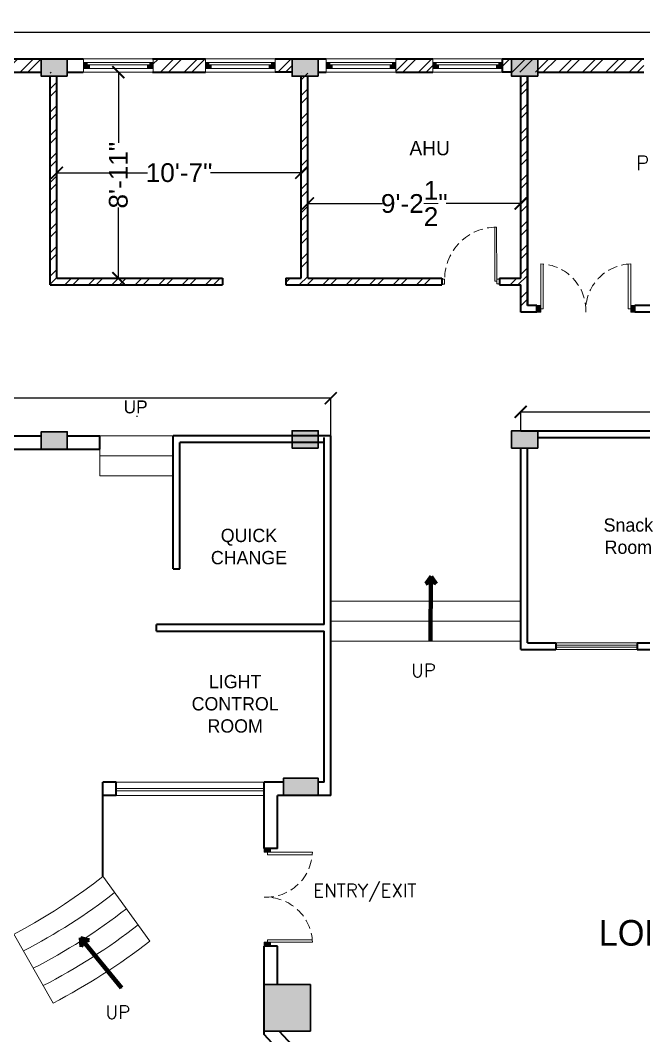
# Model space of a CAD drawing. Header units: inches. Extents: x 845 to 17085, y 908 to 10810.
# Drawn here: x 2857 to 3181, y 3383 to 3911 of the extents above; entities that cross this region are included whole.
import ezdxf

# ---------------------------------------------------------------- set-up
doc = ezdxf.new("R2010")
doc.units = ezdxf.units.IN
doc.header["$LTSCALE"] = 15
doc.header["$MEASUREMENT"] = 0
for name, pattern in [('ACAD_ISO04W100', [30.5, 24, -3, 0.5, -3]), ('CONTINUA', [0]), ('DASHED2', [0.375, 0.25, -0.125])]:
    doc.linetypes.add(name, pattern=pattern)
for name, color, linetype, lineweight in [('.15', 4, 'Continuous', 15), ('c1', 21, 'Continuous', 30), ('FURN', 43, 'Continuous', 18), ('FURN 2', 34, 'Continuous', 15), ('FURNITURE', 175, 'Continuous', 80), ('GRID', 8, 'ACAD_ISO04W100', 5), ('HATCH', 251, 'Continuous', 5), ('humans', 7, 'Continuous', 15), ('PDF_Layer1', 1, 'Continuous', 18), ('wall 1', 1, 'Continuous', 35), ('WIND & DOOR', 160, 'Continuous', 9), ('window and door', 170, 'Continuous', 9)]:
    doc.layers.add(name, color=color, linetype=linetype, lineweight=lineweight)
doc.layers.add('door and window', color=7, linetype='Continuous', lineweight=25, true_color=0x0609c1)
for name, color, linetype in [('MEUBLE', 55, 'Continuous'), ('TEX', 133, 'Continuous'), ('Text', 255, 'Continuous')]:
    doc.layers.add(name, color=color, linetype=linetype)
doc.styles.add('ROMANS', font='ROMANS')
doc.styles.get("Standard").update_dxf_attribs({"font": 'arial.ttf'})
doc.dimstyles.get("Standard").update_dxf_attribs({"dimtxt": 9.75, "dimasz": 6.25, "dimexe": 0.18, "dimexo": 0.0625, "dimgap": 0.09, "dimtad": 0, "dimdec": 1, "dimzin": 0, "dimdsep": 46, "dimlunit": 4, "dimtxsty": 'Standard', "dimblk": 'ARCHTICK', "dimcen": 0.09, "dimadec": 0, "dimazin": 0, "dimtfac": 1, "dimtdec": 1, "dimtofl": 0, "dimtmove": 0, "dimatfit": 3, "dimldrblk": 'ARCHTICK', "dimfxl": 1, "dimtolj": 1, "dimtzin": 0, "dimlwd": 25, "dimarcsym": 0})

# ---------------------------------------------------------------- blocks, each defined once
blk = doc.blocks.new('_ArchTick')
at = {"layer": 'GRID', "color": 0, "const_width": 0.15}
blk.add_lwpolyline([(-0.5, -0.5), (0.5, 0.5)], dxfattribs=at)
blk = doc.blocks.new('*D118')
at = {"layer": 'Defpoints', "color": 0, "linetype": 'ByBlock', "lineweight": 30, "transparency": 16777216}
for p in [(3342.56, 3905.07), (2118.63, 3891.44), (3342.56, 3891.44)]:
    blk.add_point(p, dxfattribs=at)
at = {"layer": 'humans', "color": 0, "linetype": 'ByBlock', "lineweight": -2, "transparency": 16777216}
for p, q in [((2118.63, 3891.5), (2118.63, 3905.25)), ((3342.56, 3891.5), (3342.56, 3905.25))]:
    blk.add_line(p, q, dxfattribs=at)
at = {"layer": 'humans', "color": 0, "linetype": 'Continuous', "lineweight": 25, "transparency": 16777216}
for p, q in [((2118.63, 3905.07), (2718.9, 3905.07)), ((3342.56, 3905.07), (2742.29, 3905.07))]:
    blk.add_line(p, q, dxfattribs=at)
at = {"layer": 'humans', "color": 0, "linetype": 'ByBlock', "lineweight": 25, "transparency": 16777216, "xscale": 6.25, "yscale": 6.25, "zscale": 6.25, "rotation": 180}
blk.add_blockref('_ArchTick', (2118.63, 3905.07), dxfattribs=at)
at = {"layer": 'humans', "color": 0, "linetype": 'ByBlock', "lineweight": 25, "transparency": 16777216, "xscale": 6.25, "yscale": 6.25, "zscale": 6.25}
blk.add_blockref('_ArchTick', (3342.56, 3905.07), dxfattribs=at)
at = {"layer": 'humans', "color": 0, "linetype": 'ByBlock', "transparency": 16777216, "insert": (2730.6, 3905.07), "char_height": 9.75, "attachment_point": 5}
blk.add_mtext("\\A1;102'", dxfattribs=at)
blk = doc.blocks.new('*D123')
at = {"layer": 'Defpoints', "color": 0, "linetype": 'ByBlock', "lineweight": 30, "transparency": 16777216}
for p in [(3018.45, 3714.93), (2420.3, 3695.32), (3018.45, 3695.32)]:
    blk.add_point(p, dxfattribs=at)
at = {"layer": 'humans', "color": 0, "linetype": 'ByBlock', "lineweight": -2, "transparency": 16777216}
for p, q in [((2420.3, 3695.38), (2420.3, 3715.11)), ((3018.45, 3695.38), (3018.45, 3715.11))]:
    blk.add_line(p, q, dxfattribs=at)
at = {"layer": 'humans', "color": 0, "linetype": 'Continuous', "lineweight": 25, "transparency": 16777216}
for p, q in [((2420.3, 3714.93), (2698.55, 3714.93)), ((3018.45, 3714.93), (2740.2, 3714.93))]:
    blk.add_line(p, q, dxfattribs=at)
at = {"layer": 'humans', "color": 0, "linetype": 'ByBlock', "lineweight": 25, "transparency": 16777216, "xscale": 6.25, "yscale": 6.25, "zscale": 6.25, "rotation": 180}
blk.add_blockref('_ArchTick', (2420.3, 3714.93), dxfattribs=at)
at = {"layer": 'humans', "color": 0, "linetype": 'ByBlock', "lineweight": 25, "transparency": 16777216, "xscale": 6.25, "yscale": 6.25, "zscale": 6.25}
blk.add_blockref('_ArchTick', (3018.45, 3714.93), dxfattribs=at)
at = {"layer": 'humans', "color": 0, "linetype": 'ByBlock', "transparency": 16777216, "insert": (2719.38, 3714.93), "char_height": 9.75, "attachment_point": 5}
blk.add_mtext('\\A1;49\'-10"', dxfattribs=at)
blk = doc.blocks.new('*D124')
at = {"layer": 'Defpoints', "color": 0, "linetype": 'ByBlock', "lineweight": 30, "transparency": 16777216}
for p in [(2876.02, 3846.82), (3003.05, 3846.82), (3003.05, 3832.17)]:
    blk.add_point(p, dxfattribs=at)
at = {"layer": 'humans', "color": 0, "linetype": 'ByBlock', "lineweight": -2, "transparency": 16777216}
for p, q in [((2876.02, 3846.76), (2876.02, 3831.99)), ((3003.05, 3846.76), (3003.05, 3831.99))]:
    blk.add_line(p, q, dxfattribs=at)
at = {"layer": 'humans', "color": 0, "linetype": 'Continuous', "lineweight": 25, "transparency": 16777216}
for p, q in [((2876.02, 3832.17), (2923.15, 3832.17)), ((3003.05, 3832.17), (2955.91, 3832.17))]:
    blk.add_line(p, q, dxfattribs=at)
at = {"layer": 'humans', "color": 0, "linetype": 'ByBlock', "lineweight": 25, "transparency": 16777216, "xscale": 6.25, "yscale": 6.25, "zscale": 6.25, "rotation": 180}
blk.add_blockref('_ArchTick', (2876.02, 3832.17), dxfattribs=at)
at = {"layer": 'humans', "color": 0, "linetype": 'ByBlock', "lineweight": 25, "transparency": 16777216, "xscale": 6.25, "yscale": 6.25, "zscale": 6.25}
blk.add_blockref('_ArchTick', (3003.05, 3832.17), dxfattribs=at)
at = {"layer": 'humans', "color": 0, "linetype": 'ByBlock', "transparency": 16777216, "insert": (2939.53, 3832.17), "char_height": 9.75, "attachment_point": 5}
blk.add_mtext('\\A1;10\'-7"', dxfattribs=at)
blk = doc.blocks.new('*D125')
at = {"layer": 'Defpoints', "color": 0, "linetype": 'ByBlock', "lineweight": 30, "transparency": 16777216}
for p in [(3006.52, 3829.84), (3117.2, 3829.84), (3117.2, 3816.2)]:
    blk.add_point(p, dxfattribs=at)
at = {"layer": 'humans', "color": 0, "linetype": 'ByBlock', "lineweight": -2, "transparency": 16777216}
for p, q in [((3006.52, 3829.78), (3006.51, 3816.03)), ((3117.2, 3829.77), (3117.2, 3816.02))]:
    blk.add_line(p, q, dxfattribs=at)
at = {"layer": 'humans', "color": 0, "linetype": 'Continuous', "lineweight": 25, "transparency": 16777216}
for p, q in [((3006.51, 3816.21), (3045.26, 3816.2)), ((3117.2, 3816.2), (3078.46, 3816.2))]:
    blk.add_line(p, q, dxfattribs=at)
at = {"layer": 'humans', "color": 0, "linetype": 'ByBlock', "lineweight": 25, "transparency": 16777216, "xscale": 6.25, "yscale": 6.25, "zscale": 6.25}
for p, rotation in [((3006.51, 3816.21), 179.9970350144313), ((3117.2, 3816.2), 359.9970350144313)]:
    blk.add_blockref('_ArchTick', p, dxfattribs=dict(at, rotation=rotation))
at = {"layer": 'humans', "color": 0, "linetype": 'ByBlock', "transparency": 16777216, "insert": (3061.86, 3816.2), "char_height": 9.75, "attachment_point": 5, "rotation": 359.997}
blk.add_mtext('\\A1;9\'-2{\\H1x;\\S1/2;}"', dxfattribs=at)
blk = doc.blocks.new('*D127')
at = {"layer": 'Defpoints', "color": 0, "linetype": 'ByBlock', "lineweight": 30, "transparency": 16777216}
for p in [(2907.98, 3884.5), (2907.98, 3777.29), (2907.98, 3777.29)]:
    blk.add_point(p, dxfattribs=at)
at = {"layer": 'humans', "color": 0, "linetype": 'Continuous', "lineweight": 25, "transparency": 16777216}
for p, q in [((2907.98, 3884.5), (2907.98, 3847.74)), ((2907.98, 3777.29), (2907.98, 3814.05))]:
    blk.add_line(p, q, dxfattribs=at)
at = {"layer": 'humans', "color": 0, "linetype": 'ByBlock', "lineweight": -2, "transparency": 16777216}
for p, q in [((2908.04, 3884.5), (2908.16, 3884.5)), ((2908.04, 3777.29), (2908.16, 3777.29))]:
    blk.add_line(p, q, dxfattribs=at)
at = {"layer": 'humans', "color": 0, "linetype": 'ByBlock', "lineweight": 25, "transparency": 16777216, "xscale": 6.25, "yscale": 6.25, "zscale": 6.25}
for p, rotation in [((2907.98, 3884.5), 90), ((2907.98, 3777.29), 270)]:
    blk.add_blockref('_ArchTick', p, dxfattribs=dict(at, rotation=rotation))
at = {"layer": 'humans', "color": 0, "linetype": 'ByBlock', "transparency": 16777216, "insert": (2907.98, 3830.9), "char_height": 9.75, "attachment_point": 5, "rotation": 90}
blk.add_mtext('\\A1;8\'-11"', dxfattribs=at)
blk = doc.blocks.new('*D128')
at = {"layer": 'Defpoints', "color": 0, "linetype": 'ByBlock', "lineweight": 30, "transparency": 16777216}
for p in [(3335.76, 3707.84), (3117.2, 3697.98), (3335.76, 3697.98)]:
    blk.add_point(p, dxfattribs=at)
at = {"layer": 'humans', "color": 0, "linetype": 'ByBlock', "lineweight": -2, "transparency": 16777216}
for p, q in [((3117.2, 3698.04), (3117.2, 3708.02)), ((3335.76, 3698.04), (3335.76, 3708.02))]:
    blk.add_line(p, q, dxfattribs=at)
at = {"layer": 'humans', "color": 0, "linetype": 'Continuous', "lineweight": 25, "transparency": 16777216}
for p, q in [((3117.2, 3707.84), (3206.55, 3707.84)), ((3335.76, 3707.84), (3246.42, 3707.84))]:
    blk.add_line(p, q, dxfattribs=at)
at = {"layer": 'humans', "color": 0, "linetype": 'ByBlock', "lineweight": 25, "transparency": 16777216, "xscale": 6.25, "yscale": 6.25, "zscale": 6.25, "rotation": 180}
blk.add_blockref('_ArchTick', (3117.2, 3707.84), dxfattribs=at)
at = {"layer": 'humans', "color": 0, "linetype": 'ByBlock', "lineweight": 25, "transparency": 16777216, "xscale": 6.25, "yscale": 6.25, "zscale": 6.25}
blk.add_blockref('_ArchTick', (3335.76, 3707.84), dxfattribs=at)
at = {"layer": 'humans', "color": 0, "linetype": 'ByBlock', "transparency": 16777216, "insert": (3226.48, 3707.84), "char_height": 9.75, "attachment_point": 5}
blk.add_mtext('\\A1;18\'-2{\\H1x;\\S1/2;}"', dxfattribs=at)
blk = doc.blocks.new('ARROW')
at = {"layer": 'FURNITURE'}
h = blk.add_hatch(color=4, dxfattribs=at)
h.dxf.hatch_style = 1
h.paths.add_polyline_path([(3172.813, 3642.279), (3172.7, 3642.199), (3172.768, 3642.199)])
h.paths.add_polyline_path([(3172.768, 3642.199), (3172.7, 3642.199), (3172.813, 3642.119)])
at = {"color": 4}
blk.add_line((3173.701, 3642.202), (3173.701, 3642.196), dxfattribs=at)
at = {"layer": 'FURNITURE', "color": 4}
for p, q in [((3172.7, 3642.199), (3172.813, 3642.279)), ((3172.813, 3642.279), (3172.768, 3642.199)), ((3173.701, 3642.202), (3172.7, 3642.202)), ((3173.701, 3642.199), (3172.7, 3642.199)), ((3172.7, 3642.199), (3172.813, 3642.119)), ((3173.701, 3642.196), (3172.7, 3642.196)), ((3172.813, 3642.119), (3172.768, 3642.199))]:
    blk.add_line(p, q, dxfattribs=at)

msp = doc.modelspace()

# ---------------------------------------------------------------- hatches: boundary and pattern name
at = {"layer": 'HATCH'}
h = msp.add_hatch(dxfattribs=at)
h.set_pattern_fill('ANSI32', color=256, scale=0.904682)
h.set_pattern_definition([(45, (-97695.34, -40951.402), (-6.0932045, 6.0932045), []), (45, (-97691.278, -40951.402), (-6.0932045, 6.0932045), [])])
h.paths.add_polyline_path([(2998.32, 3891.44), (2989.48, 3891.44), (2989.48, 3884.5), (3003.05, 3884.5), (3003.05, 3777.29), (2995.14, 3777.29), (2995.14, 3773.83), (3073.16, 3773.83), (3073.16, 3777.29), (3006.52, 3777.29), (3006.52, 3884.5), (2998.32, 3884.5)])
h.paths.add_polyline_path([(3071.44, 3891.44), (3052.28, 3891.44), (3052.28, 3884.5), (3071.44, 3884.5)], flags=17)
h.paths.add_polyline_path([(3181.18, 3891.44), (3107.63, 3891.44), (3107.63, 3884.5), (3117.2, 3884.5), (3117.2, 3777.28), (3106.24, 3777.29), (3106.24, 3773.81), (3117.2, 3773.81), (3117.2, 3759.65), (3120.67, 3759.65), (3120.67, 3884.5), (3141.48, 3884.5), (3181.18, 3884.5)])
h.paths.add_polyline_path([(2953.3, 3891.44), (2925.77, 3891.44), (2925.77, 3884.5), (2953.3, 3884.5)])
h.paths.add_polyline_path([(2867.82, 3891.44), (2844.58, 3891.44), (2844.58, 3884.5), (2872.55, 3884.5), (2872.55, 3773.83), (2962.05, 3773.83), (2962.05, 3777.29), (2876.02, 3777.29), (2876.02, 3884.5), (2867.82, 3884.5)])
h = msp.add_hatch(color=256, dxfattribs=at)
h.dxf.hatch_style = 1
h.paths.add_polyline_path([(2881.39, 3891.44), (2881.39, 3882.39), (2867.82, 3882.39), (2867.82, 3891.44)])
h = msp.add_hatch(color=256, dxfattribs=at)
h.dxf.hatch_style = 1
h.paths.add_polyline_path([(3011.89, 3891.44), (3011.89, 3882.39), (2998.32, 3882.39), (2998.32, 3891.44)])
h = msp.add_hatch(color=256, dxfattribs=at)
h.dxf.hatch_style = 1
h.paths.add_polyline_path([(3126.05, 3891.44), (3126.05, 3882.39), (3112.48, 3882.39), (3112.48, 3891.44)])
h = msp.add_hatch(color=256, dxfattribs=at)
h.dxf.hatch_style = 1
h.paths.add_polyline_path([(2881.39, 3697.43), (2881.39, 3688.38), (2867.82, 3688.38), (2867.82, 3697.43)])
h = msp.add_hatch(color=256, dxfattribs=at)
h.dxf.hatch_style = 1
h.paths.add_polyline_path([(3011.89, 3697.98), (3011.89, 3688.93), (2998.32, 3688.93), (2998.32, 3697.98)])
h = msp.add_hatch(color=256, dxfattribs=at)
h.dxf.hatch_style = 1
h.paths.add_polyline_path([(3126.05, 3697.98), (3126.05, 3688.93), (3112.48, 3688.93), (3112.48, 3697.98)])
h = msp.add_hatch(color=256, dxfattribs=at)
h.dxf.hatch_style = 1
h.paths.add_polyline_path([(3011.89, 3517.26), (3011.89, 3508.22), (2993.79, 3508.22), (2993.79, 3517.26)])
at = {"layer": 'HATCH', "lineweight": 0, "true_color": 0x000000}
h = msp.add_hatch(dxfattribs=at)
h.set_pattern_fill('ANSI31', color=18, scale=0.120624, angle=90)
h.set_pattern_definition([(135, (1757483.06715, 79914.7256), (-0.27080908924, -0.27080908924), [])])
h.paths.add_polyline_path([(2983.77, 3431.9), (2984.11, 3431.9), (2987.16, 3431.9), (2987.16, 3429.85), (2983.77, 3429.85)])
h.paths.add_polyline_path([(2983.77, 3480.81), (2987.16, 3480.81), (2987.16, 3478.76), (2986.82, 3478.76), (2983.77, 3478.76)])
at = {"layer": 'HATCH'}
h = msp.add_hatch(color=256, dxfattribs=at)
h.dxf.hatch_style = 1
h.paths.add_polyline_path([(3007.89, 3409.87), (2983.77, 3409.87), (2983.77, 3385.74), (3007.89, 3385.74)])
at = {"layer": 'window and door', "linetype": 'ByBlock', "true_color": 0x000000}
h = msp.add_hatch(dxfattribs=at)
h.set_pattern_fill('ANSI31', color=18, scale=0.120624, angle=180)
h.set_pattern_definition([(225, (-73040.21957, 1758125.51668), (0.27080908924, -0.27080908924), [])])
h.paths.add_polyline_path([(3174.48, 3759.65), (3174.48, 3759.99), (3174.48, 3763.05), (3176.52, 3763.05), (3176.52, 3759.65)])
h.paths.add_polyline_path([(3125.57, 3759.65), (3125.57, 3763.05), (3127.62, 3763.05), (3127.62, 3762.71), (3127.62, 3759.65)])

# ---------------------------------------------------------------- linework, layer by layer
at = {"layer": '.15', "lineweight": 15}
for p, q in [((2889.89, 3891.44), (2926.08, 3891.44)), ((2953.3, 3891.44), (2989.48, 3891.44)), ((3016.09, 3891.44), (3052.28, 3891.44)), ((3071.44, 3891.44), (3107.63, 3891.44)), ((2889.89, 3884.5), (2926.08, 3884.5)), ((2953.3, 3884.5), (2989.48, 3884.5)), ((3016.09, 3884.5), (3052.28, 3884.5)), ((3071.44, 3884.5), (3107.63, 3884.5)), ((3177.71, 3587.74), (3135.5, 3587.74)), ((3177.71, 3584.27), (3135.5, 3584.27))]:
    msp.add_line(p, q, dxfattribs=at)
at = {"color": 4}
msp.add_line((2917.47, 3705.49), (2917.87, 3705.49), dxfattribs=at)
at = {"layer": 'c1'}
for points in [[(2881.39, 3882.39), (2881.39, 3891.44), (2867.82, 3891.44), (2867.82, 3882.39)], [(3011.89, 3882.39), (3011.89, 3891.44), (2998.32, 3891.44), (2998.32, 3882.39)], [(3126.05, 3882.39), (3126.05, 3891.44), (3112.48, 3891.44), (3112.48, 3882.39)], [(2881.39, 3688.38), (2881.39, 3697.43), (2867.82, 3697.43), (2867.82, 3688.38)], [(3011.89, 3688.93), (3011.89, 3697.98), (2998.32, 3697.98), (2998.32, 3688.93)], [(3126.05, 3688.93), (3126.05, 3697.98), (3112.48, 3697.98), (3112.48, 3688.93)], [(3011.89, 3508.22), (3011.89, 3517.26), (2993.79, 3517.26), (2993.79, 3508.22)], [(2983.77, 3409.87), (3007.89, 3409.87), (3007.89, 3385.74), (2983.77, 3385.74)]]:
    msp.add_lwpolyline(points, close=True, dxfattribs=at)
at = {"layer": 'door and window', "color": 18, "lineweight": 0, "true_color": 0x000000}
for p, q in [((3103.74, 3775.83), (3103.69, 3803.88)), ((3104.73, 3776.84), (3104.69, 3803.9)), ((3103.74, 3775.83), (3104.73, 3775.83))]:
    msp.add_line(p, q, dxfattribs=at)
msp.add_lwpolyline([(3104.73, 3776.84), (3106.24, 3776.84), (3106.24, 3774.33), (3104.73, 3774.33)], close=True, dxfattribs=at)
at = {"layer": 'FURN'}
for p, q in [((3117.2, 3609.27), (3018.53, 3609.27)), ((3117.2, 3598.87), (3018.53, 3598.87)), ((3117.2, 3588.46), (3018.53, 3588.46)), ((2924.35, 3432.48), (2899.94, 3466.21)), ((2874.02, 3400.3), (2853.44, 3436.52))]:
    msp.add_line(p, q, dxfattribs=at)
for radius, start, end in [(297.03, 297.1328, 308.011), (307.44, 297.2165, 307.9395), (317.84, 297.2947, 307.8726), (328.25, 297.368, 307.8101)]:
    msp.add_arc((2723.12, 3691.81), radius, start, end, dxfattribs=at)
at = {"layer": 'FURN 2'}
for p, q in [((2898.37, 3695.32), (2936.52, 3695.32)), ((2898.37, 3674.51), (2898.37, 3688.38)), ((2898.37, 3684.91), (2936.52, 3684.91)), ((2898.37, 3674.51), (2936.52, 3674.51)), ((2898.37, 3674.51), (2936.52, 3674.51)), ((3121.01, 3667.17), (3121.01, 3647.97)), ((3121.01, 3633.88), (3121.01, 3614.68)), ((2983.77, 3515.15), (2906.87, 3515.15)), ((2983.77, 3511.91), (2906.87, 3511.91)), ((2983.77, 3510.74), (2906.87, 3510.74)), ((2983.77, 3508.22), (2906.87, 3508.22))]:
    msp.add_line(p, q, dxfattribs=at)
msp.add_arc((2721.51, 3690.53), 286.63, 231.7915, 308.4984, dxfattribs=at)
at = {"layer": 'HATCH', "lineweight": 0}
for p, q in [((2889.89, 3889.06), (2890.3, 3889.48)), ((2889.89, 3888.4), (2890.96, 3889.48)), ((2889.89, 3887.74), (2891.63, 3889.48)), ((2889.89, 3887.08), (2891.7, 3888.89)), ((2889.93, 3886.46), (2891.74, 3888.27)), ((2890.6, 3886.46), (2892.41, 3888.27)), ((2891.26, 3886.46), (2892.9, 3888.11)), ((2891.92, 3886.46), (2892.9, 3887.44)), ((2924.71, 3886.46), (2923.06, 3888.11)), ((2924.04, 3886.46), (2923.06, 3887.44)), ((2925.37, 3886.46), (2923.56, 3888.27)), ((2926.03, 3886.46), (2924.22, 3888.27)), ((2926.08, 3887.08), (2924.27, 3888.89)), ((2926.08, 3887.74), (2924.34, 3889.48)), ((2926.08, 3888.4), (2925, 3889.48)), ((2926.08, 3889.06), (2925.66, 3889.48)), ((2953.3, 3889.06), (2953.71, 3889.48)), ((2953.3, 3888.4), (2954.37, 3889.48)), ((2953.3, 3887.74), (2955.03, 3889.48)), ((2953.3, 3887.08), (2955.1, 3888.89)), ((2953.34, 3886.46), (2955.15, 3888.27)), ((2954, 3886.46), (2955.81, 3888.27)), ((2954.66, 3886.46), (2956.31, 3888.11)), ((2955.33, 3886.46), (2956.31, 3887.44)), ((2988.11, 3886.46), (2986.47, 3888.11)), ((2987.45, 3886.46), (2986.47, 3887.44)), ((2988.77, 3886.46), (2986.97, 3888.27)), ((2989.44, 3886.46), (2987.63, 3888.27)), ((2989.48, 3887.08), (2987.67, 3888.89)), ((2989.48, 3887.74), (2987.74, 3889.48)), ((2989.48, 3888.4), (2988.41, 3889.48)), ((2989.48, 3889.06), (2989.07, 3889.48)), ((3016.09, 3889.06), (3016.51, 3889.48)), ((3016.09, 3888.4), (3017.17, 3889.48)), ((3016.09, 3887.74), (3017.83, 3889.48)), ((3016.09, 3887.08), (3017.9, 3888.89)), ((3016.14, 3886.46), (3017.95, 3888.27)), ((3016.8, 3886.46), (3018.61, 3888.27)), ((3017.46, 3886.46), (3019.11, 3888.11)), ((3018.13, 3886.46), (3019.11, 3887.44)), ((3050.91, 3886.46), (3049.27, 3888.11)), ((3050.25, 3886.46), (3049.27, 3887.44)), ((3051.57, 3886.46), (3049.76, 3888.27)), ((3052.24, 3886.46), (3050.43, 3888.27)), ((3052.28, 3887.08), (3050.47, 3888.89)), ((3052.28, 3887.74), (3050.54, 3889.48)), ((3052.28, 3888.4), (3051.21, 3889.48)), ((3052.28, 3889.06), (3051.87, 3889.48)), ((3071.44, 3889.06), (3071.85, 3889.48)), ((3071.44, 3888.4), (3072.51, 3889.48)), ((3071.44, 3887.74), (3073.18, 3889.48)), ((3071.44, 3887.08), (3073.25, 3888.89)), ((3071.48, 3886.46), (3073.29, 3888.27)), ((3072.15, 3886.46), (3073.96, 3888.27)), ((3072.81, 3886.46), (3074.45, 3888.11)), ((3073.47, 3886.46), (3074.45, 3887.44)), ((3106.26, 3886.46), (3104.61, 3888.11)), ((3105.59, 3886.46), (3104.61, 3887.44)), ((3106.92, 3886.46), (3105.11, 3888.27)), ((3107.58, 3886.46), (3105.77, 3888.27)), ((3107.63, 3887.08), (3105.82, 3888.89)), ((3107.63, 3887.74), (3105.89, 3889.48)), ((3107.63, 3888.4), (3106.55, 3889.48)), ((3107.63, 3889.06), (3107.21, 3889.48)), ((2892.58, 3886.46), (2892.9, 3886.78)), ((2923.38, 3886.46), (2923.06, 3886.78)), ((2955.99, 3886.46), (2956.31, 3886.78)), ((2986.79, 3886.46), (2986.47, 3886.78)), ((3018.79, 3886.46), (3019.11, 3886.78)), ((3049.59, 3886.46), (3049.27, 3886.78)), ((3074.13, 3886.46), (3074.45, 3886.78)), ((3104.93, 3886.46), (3104.61, 3886.78))]:
    msp.add_line(p, q, dxfattribs=at)
at = {"layer": 'MEUBLE', "linetype": 'Continuous', "lineweight": 0}
msp.add_line((3126.05, 3884.5), (3141.48, 3884.5), dxfattribs=at)
at = {"layer": 'PDF_Layer1', "lineweight": 18}
for p, q in [((2889.89, 3891.44), (2889.89, 3884.5)), ((2926.08, 3891.44), (2926.08, 3884.5)), ((2953.3, 3891.44), (2953.3, 3884.5)), ((2989.48, 3891.44), (2989.48, 3884.5)), ((3016.09, 3891.44), (3016.09, 3884.5)), ((3052.28, 3891.44), (3052.28, 3884.5)), ((3071.44, 3891.44), (3071.44, 3884.5))]:
    msp.add_line(p, q, dxfattribs=at)
at = {"layer": 'wall 1', "ltscale": 1.5}
for p, q in [((2844.58, 3891.44), (2889.58, 3891.44)), ((2925.77, 3891.44), (2953.3, 3891.44)), ((2989.48, 3891.44), (3016.09, 3891.44)), ((3052.28, 3891.44), (3071.44, 3891.44)), ((3107.63, 3891.44), (3181.18, 3891.44)), ((3107.63, 3891.44), (3107.63, 3884.5)), ((2844.58, 3884.5), (2867.82, 3884.5)), ((2872.55, 3773.83), (2872.55, 3882.39)), ((2876.02, 3777.29), (2876.02, 3882.39)), ((2881.39, 3884.5), (2889.58, 3884.5)), ((2925.77, 3884.5), (2953.3, 3884.5)), ((2998.32, 3884.5), (2989.48, 3884.5)), ((3003.05, 3777.29), (3003.05, 3882.39)), ((3006.52, 3777.29), (3006.52, 3882.39)), ((3011.89, 3884.5), (3016.09, 3884.5)), ((3052.28, 3884.5), (3071.44, 3884.5)), ((3112.48, 3884.5), (3107.63, 3884.5)), ((3117.2, 3777.28), (3117.2, 3882.39)), ((3120.67, 3763.12), (3120.67, 3882.39)), ((3120.67, 3882.39), (3120.67, 3763.12)), ((3126.05, 3884.5), (3181.18, 3884.5)), ((2876.02, 3777.29), (2962.05, 3777.29)), ((2962.05, 3777.29), (2962.05, 3773.83)), ((2995.14, 3777.31), (2995.14, 3773.83)), ((2995.14, 3777.29), (3003.05, 3777.29)), ((3006.52, 3777.29), (3076.16, 3777.29)), ((3076.16, 3777.3), (3076.16, 3773.83)), ((3106.24, 3777.29), (3106.24, 3773.81)), ((3106.24, 3777.28), (3117.2, 3777.28)), ((2872.55, 3773.83), (2962.05, 3773.83)), ((2995.14, 3773.83), (3076.16, 3773.83)), ((3106.24, 3773.81), (3117.2, 3773.81)), ((3117.2, 3759.65), (3117.2, 3773.81)), ((3125.57, 3763.12), (3120.67, 3763.12)), ((3125.57, 3759.65), (3125.57, 3763.12)), ((3277.88, 3763.12), (3176.52, 3763.12)), ((3176.52, 3759.65), (3176.52, 3763.12)), ((3125.57, 3759.65), (3117.2, 3759.65)), ((3335.63, 3759.65), (3176.52, 3759.65)), ((3117.2, 3697.98), (3335.63, 3697.98)), ((2729.58, 3695.32), (2867.82, 3695.32)), ((2881.39, 3695.32), (2898.37, 3695.32)), ((2898.37, 3688.38), (2898.37, 3695.32)), ((2936.52, 3626.1), (2936.52, 3695.32)), ((3018.45, 3695.32), (2936.52, 3695.32)), ((2939.99, 3626.1), (2939.99, 3691.85)), ((3014.98, 3691.85), (2939.99, 3691.85)), ((3014.98, 3597.26), (3014.98, 3694.51)), ((3018.45, 3508.22), (3018.45, 3695.32)), ((3126.05, 3694.51), (3224.71, 3694.51)), ((2544.64, 3688.38), (2898.37, 3688.38)), ((3117.2, 3584.27), (3117.2, 3688.93)), ((3120.67, 3587.74), (3120.67, 3688.93)), ((2936.52, 3626.1), (2939.99, 3626.1)), ((3014.98, 3597.26), (2927.83, 3597.26)), ((2927.83, 3593.8), (2927.83, 3597.26)), ((2927.83, 3593.8), (3014.98, 3593.8)), ((3014.98, 3515.15), (3014.98, 3593.8)), ((3120.67, 3587.74), (3135.5, 3587.74)), ((3135.5, 3587.74), (3135.5, 3584.27)), ((3177.71, 3587.74), (3192.54, 3587.74)), ((3177.71, 3587.74), (3177.71, 3584.27)), ((3117.2, 3584.27), (3135.5, 3584.27)), ((3177.71, 3584.27), (3192.54, 3584.27)), ((2906.87, 3515.15), (2899.93, 3515.15)), ((2899.94, 3466.21), (2899.93, 3515.15)), ((2899.93, 3508.22), (2899.93, 3515.15)), ((2906.87, 3508.22), (2906.87, 3515.15)), ((2993.79, 3515.15), (2983.77, 3515.15)), ((2983.77, 3480.68), (2983.77, 3515.15)), ((3014.98, 3515.15), (3011.89, 3515.15)), ((2899.93, 3511.69), (2899.93, 3511.69)), ((2906.87, 3508.22), (2899.93, 3508.22)), ((3018.45, 3508.22), (2990.7, 3508.22)), ((2990.7, 3480.7), (2990.7, 3508.22)), ((2990.7, 3480.7), (2983.77, 3480.68)), ((2990.7, 3429.85), (2983.74, 3429.85)), ((2983.77, 3383.89), (2983.77, 3429.85)), ((2990.7, 3409.87), (2990.7, 3429.85)), ((2983.77, 3383.89), (2983.77, 3417.49)), ((3137.41, 3229.33), (2991.53, 3385.74)), ((3127.18, 3230.14), (2983.77, 3383.89))]:
    msp.add_line(p, q, dxfattribs=at)
at = {"layer": 'WIND & DOOR', "linetype": 'CONTINUA', "lineweight": 5, "ltscale": 0.4}
for p, q in [((2891.7, 3889.48), (2889.89, 3889.48)), ((2889.89, 3889.48), (2889.89, 3886.46)), ((2891.7, 3888.27), (2891.7, 3889.48)), ((2891.7, 3889.48), (2924.27, 3889.48)), ((2892.9, 3888.27), (2891.7, 3888.27)), ((2892.9, 3886.46), (2892.9, 3888.27)), ((2892.9, 3888.27), (2923.06, 3888.27)), ((2923.06, 3886.46), (2923.06, 3888.27)), ((2923.06, 3888.27), (2924.27, 3888.27)), ((2924.27, 3889.48), (2926.08, 3889.48)), ((2924.27, 3888.27), (2924.27, 3889.48)), ((2926.08, 3889.48), (2926.08, 3886.46)), ((2955.1, 3889.48), (2953.3, 3889.48)), ((2953.3, 3889.48), (2953.3, 3886.46)), ((2955.1, 3888.27), (2955.1, 3889.48)), ((2955.1, 3889.48), (2987.67, 3889.48)), ((2956.31, 3888.27), (2955.1, 3888.27)), ((2956.31, 3886.46), (2956.31, 3888.27)), ((2956.31, 3888.27), (2986.47, 3888.27)), ((2986.47, 3886.46), (2986.47, 3888.27)), ((2986.47, 3888.27), (2987.67, 3888.27)), ((2987.67, 3889.48), (2989.48, 3889.48)), ((2987.67, 3888.27), (2987.67, 3889.48)), ((2989.48, 3889.48), (2989.48, 3886.46)), ((3017.9, 3889.48), (3016.09, 3889.48)), ((3016.09, 3889.48), (3016.09, 3886.46)), ((3017.9, 3888.27), (3017.9, 3889.48)), ((3017.9, 3889.48), (3050.47, 3889.48)), ((3019.11, 3888.27), (3017.9, 3888.27)), ((3019.11, 3886.46), (3019.11, 3888.27)), ((3019.11, 3888.27), (3049.27, 3888.27)), ((3049.27, 3886.46), (3049.27, 3888.27)), ((3049.27, 3888.27), (3050.47, 3888.27)), ((3050.47, 3889.48), (3052.28, 3889.48)), ((3050.47, 3888.27), (3050.47, 3889.48)), ((3052.28, 3889.48), (3052.28, 3886.46)), ((3073.25, 3889.48), (3071.44, 3889.48)), ((3071.44, 3889.48), (3071.44, 3886.46)), ((3073.25, 3888.27), (3073.25, 3889.48)), ((3073.25, 3889.48), (3105.82, 3889.48)), ((3074.45, 3888.27), (3073.25, 3888.27)), ((3074.45, 3886.46), (3074.45, 3888.27)), ((3074.45, 3888.27), (3104.61, 3888.27)), ((3104.61, 3886.46), (3104.61, 3888.27)), ((3104.61, 3888.27), (3105.82, 3888.27)), ((3105.82, 3889.48), (3107.63, 3889.48)), ((3105.82, 3888.27), (3105.82, 3889.48)), ((3107.63, 3889.48), (3107.63, 3886.46)), ((2923.06, 3886.46), (2889.89, 3886.46)), ((2889.89, 3886.46), (2892.9, 3886.46)), ((2926.08, 3886.46), (2923.06, 3886.46)), ((2986.47, 3886.46), (2953.3, 3886.46)), ((2953.3, 3886.46), (2956.31, 3886.46)), ((2989.48, 3886.46), (2986.47, 3886.46)), ((3049.27, 3886.46), (3016.09, 3886.46)), ((3016.09, 3886.46), (3019.11, 3886.46)), ((3052.28, 3886.46), (3049.27, 3886.46)), ((3104.61, 3886.46), (3071.44, 3886.46)), ((3071.44, 3886.46), (3074.45, 3886.46)), ((3107.63, 3886.46), (3104.61, 3886.46))]:
    msp.add_line(p, q, dxfattribs=at)
at = {"layer": 'WIND & DOOR', "linetype": 'CONTINUA', "lineweight": 9, "ltscale": 0.4}
for p, q in [((3177.71, 3586.42), (3135.5, 3586.42)), ((3177.71, 3585.48), (3135.5, 3585.48)), ((2985.47, 3477.41), (2985.47, 3478.76)), ((2985.47, 3477.41), (3008.82, 3477.41)), ((2986.82, 3478.76), (3008.9, 3478.76)), ((2985.47, 3433.25), (2985.47, 3431.9)), ((2985.47, 3433.25), (3008.82, 3433.25)), ((2986.82, 3431.9), (3008.9, 3431.9))]:
    msp.add_line(p, q, dxfattribs=at)
for points in [[(3176.52, 3759.65), (3176.52, 3763.05), (3174.48, 3763.05), (3174.48, 3759.65)], [(2983.77, 3478.76), (2987.16, 3478.76), (2987.16, 3480.81), (2983.77, 3480.81)], [(2983.77, 3429.85), (2987.16, 3429.85), (2987.16, 3431.9), (2983.77, 3431.9)]]:
    msp.add_lwpolyline(points, close=True, dxfattribs=at)
at = {"layer": 'WIND & DOOR', "linetype": 'DASHED2', "lineweight": 9, "ltscale": 1.3}
for centre, radius, start, end in [((3104.73, 3776.84), 27.06, 90.0879, 180.0879), ((3126.85, 3760.58), 24.21, 357.8008, 88.1927), ((3175.24, 3760.58), 24.21, 91.8073, 182.1992), ((2984.7, 3479.53), 24.21, 267.8008, 358.1927), ((2984.7, 3431.14), 24.21, 1.8073, 92.1992)]:
    msp.add_arc(centre, radius, start, end, dxfattribs=at)
at = {"layer": 'window and door', "color": 18, "linetype": 'ByBlock', "true_color": 0x000000}
for p, q in [((3127.62, 3762.71), (3127.62, 3784.78)), ((3128.97, 3761.35), (3128.97, 3784.7)), ((3173.13, 3761.35), (3173.13, 3784.7)), ((3174.48, 3762.71), (3174.48, 3784.78)), ((3128.97, 3761.35), (3127.62, 3761.35)), ((3173.13, 3761.35), (3174.48, 3761.35))]:
    msp.add_line(p, q, dxfattribs=at)
for points in [[(3076.16, 3776.79), (3077.66, 3776.79), (3077.66, 3774.29), (3076.16, 3774.29)], [(3127.62, 3759.65), (3127.62, 3763.05), (3125.57, 3763.05), (3125.57, 3759.65)]]:
    msp.add_lwpolyline(points, close=True, dxfattribs=at)

# ---------------------------------------------------------------- block references
at = {"layer": 'Text', "ltscale": 0.115}
for p, xscale, yscale, zscale, rotation in [((-118701.99, 110947.89), 33.60439883689735, 33.60439883689735, 33.60439883689735, 269.6672051282755), ((29642.09, 163532.93), -33.60439883689729, 33.60439883689729, 33.60439883689729, 129.4541256126792)]:
    msp.add_blockref('ARROW', p, dxfattribs=dict(at, xscale=xscale, yscale=yscale, zscale=zscale, rotation=rotation))

# ---------------------------------------------------------------- texts
at = {"layer": 'TEX', "insert": (2923.19, 3706.93), "char_height": 6.7209, "attachment_point": 9}
msp.add_mtext_dynamic_manual_height_columns('{\\fCentury Gothic|b0|i0|c0|p34;UP}', width=0.00275, gutter_width=0.0139, heights=[0], dxfattribs=at)
at = {"layer": 'Text', "ltscale": 0.115, "attachment_point": 9, "style": 'ROMANS'}
for s, width, gutter_width, insert, char_height in [('\\pxqc;{\\fCentury Gothic|b0|i0|c0|p34;AHU}', 0.00275, 0.0139, (3069.87, 3841.16), 7.4549), ("\\pxqc;PERFORMER'S CHANGING ROOM", 0.00275, 0.0139, (3211.78, 3808.62), 7.4549), ('\\pxqc;{\\fCentury Gothic|b0|i0|c0|p34;Snack Room}', 0.00275, 0.0139, (3173.2, 3633.85), 6.9209), ('\\pxqc;{\\fCentury Gothic|b0|i0|c0|p34;QUICK CHANGE}', 0.00275, 0.0139, (2975.88, 3628.43), 6.9209), ('UP', 0.00275, 0.0139, (3073.03, 3569.85), 6.921), ('\\pxqc;{\\fCentury Gothic|b0|i0|c0|p34;LIGHT \\PCONTROL ROOM}', 0.00275, 0.0139, (2968.71, 3540.87), 6.9209), ('\\pxqc;ENTRY/EXIT', 0.00275, 0.0139, (3036.16, 3453.01), 6.9209), ('\\pxqc;{\\fCentury Gothic|b0|i0|c0|p34;LOBBY}', 0.00047, 0.0294, (3187.53, 3429.95), 13.3411), ('UP', 0.00275, 0.0139, (2914.09, 3392.06), 6.921)]:
    msp.add_mtext_dynamic_manual_height_columns(s, width=width, gutter_width=gutter_width, heights=[0], dxfattribs=dict(at, insert=insert, char_height=char_height))

# ---------------------------------------------------------------- dimensions: what is measured, and where the dimension line sits
at = {"layer": 'humans', "linetype": 'ByBlock'}
for p1, p2, distance, picture, middle in [((2118.63, 3891.44), (3342.56, 3891.44), 13.64, '*D118', (2730.6, 3905.07)), ((2907.98, 3884.5), (2907.98, 3777.29), 0, '*D127', (2907.98, 3830.9)), ((2876.02, 3846.82), (3003.05, 3846.82), -14.64, '*D124', (2939.53, 3832.17)), ((3006.52, 3829.84), (3117.2, 3829.84), -13.64, '*D125', (3061.86, 3816.2)), ((2420.3035, 3695.3158), (3018.447, 3695.3158), 19.6113, '*D123', (2719.3752, 3714.9271)), ((3117.2, 3697.98), (3335.76, 3697.98), 9.86, '*D128', (3226.48, 3707.84))]:
    dim = msp.add_aligned_dim(p1=p1, p2=p2, distance=distance, dimstyle='Standard', dxfattribs=at)
    dim.commit()
    dim.dimension.update_dxf_attribs({"geometry": picture, "text_midpoint": middle})

doc.saveas('drawing.dxf')
